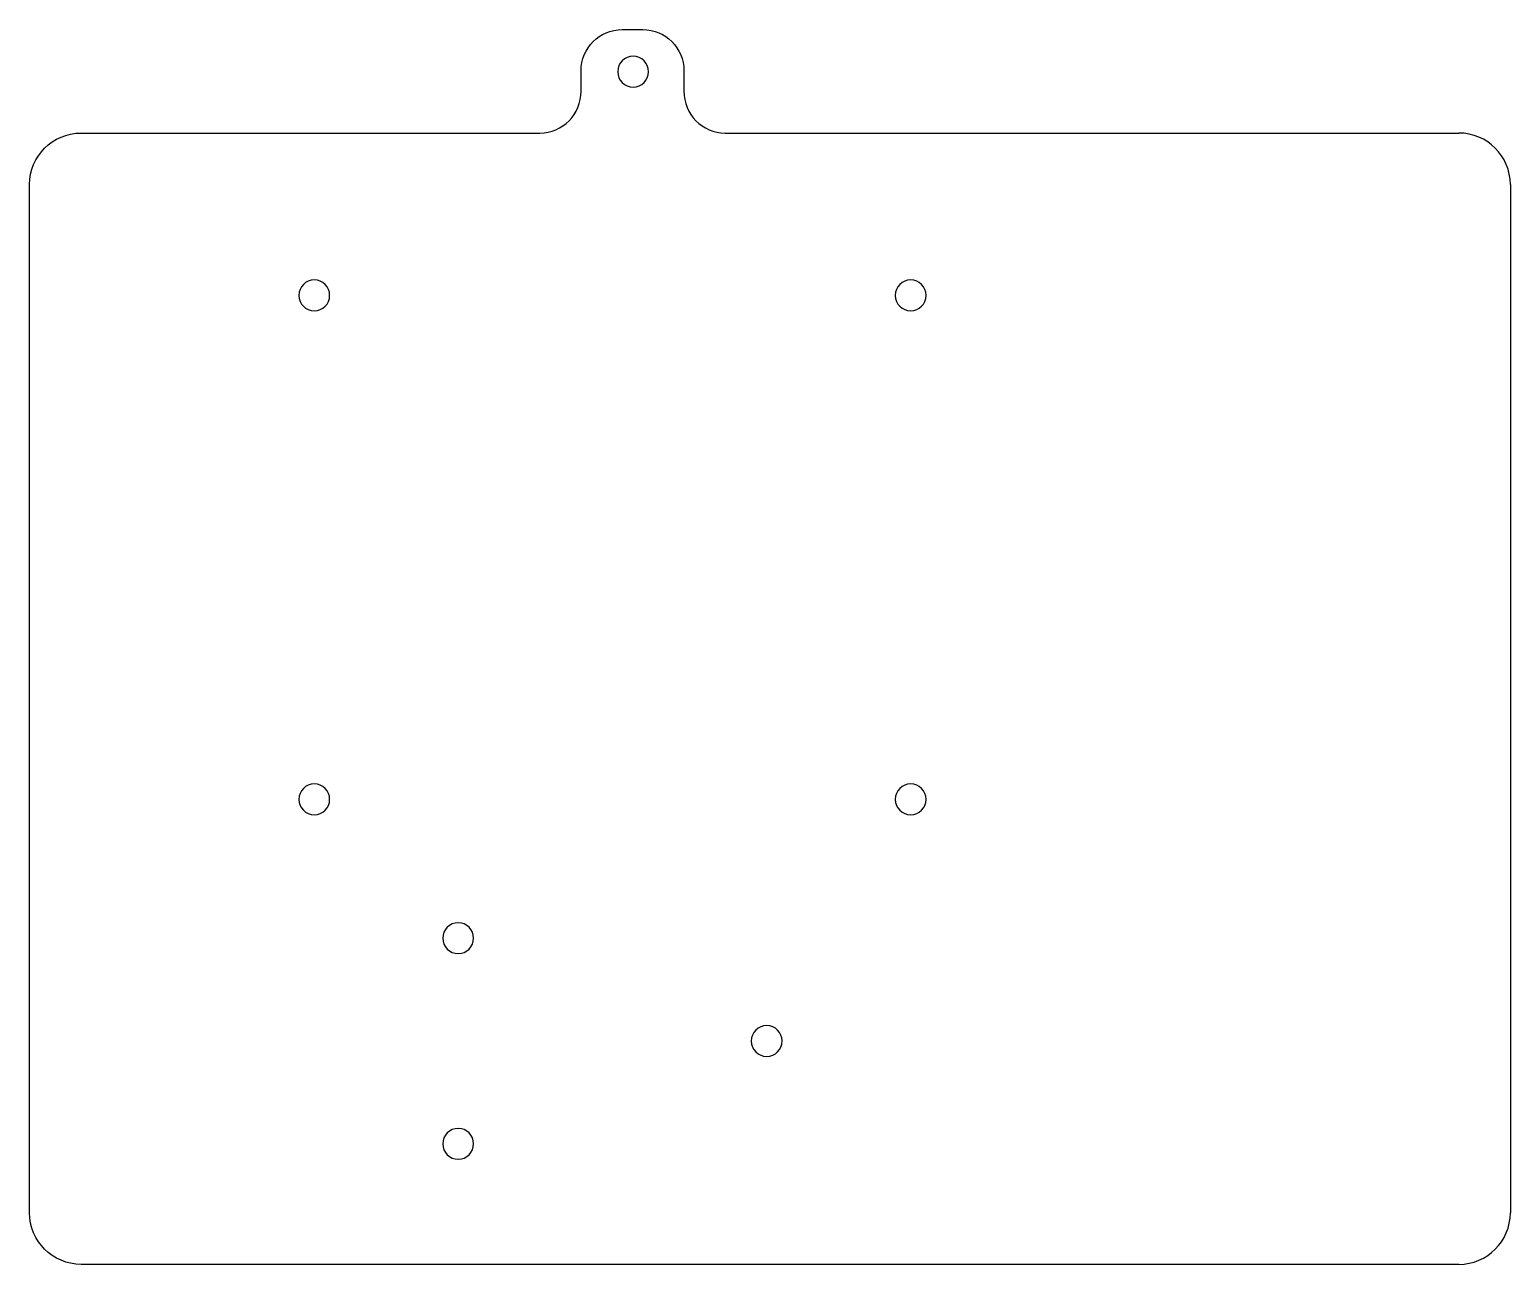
# Model space of a CAD drawing. Header units: millimetres. Extents: x 14 to 158, y 14 to 134.
import ezdxf

# ---------------------------------------------------------------- set-up
doc = ezdxf.new("R2010")
doc.units = ezdxf.units.MM
doc.layers.get('0').update_dxf_attribs({"linetype": 'CONTINUOUS'})

msp = doc.modelspace()

# ---------------------------------------------------------------- linework, layer by layer
for p, q in [((71.72, 134.41), (73.72, 134.41)), ((67.72, 128.41), (67.72, 130.41)), ((77.72, 130.41), (77.72, 128.41)), ((19.09, 124.35), (63.72, 124.35)), ((81.72, 124.35), (153.09, 124.35)), ((14.09, 19.35), (14.09, 119.35)), ((158.09, 119.35), (158.09, 19.35)), ((153.09, 14.35), (19.09, 14.35))]:
    msp.add_line(p, q)
for points in [[(67.72, 130.41), (67.72, 132.62), (69.51, 134.41), (71.72, 134.41)], [(73.72, 134.41), (75.93, 134.41), (77.72, 132.62), (77.72, 130.41)], [(63.72, 124.35), (65.93, 124.35), (67.72, 126.2), (67.72, 128.41)], [(77.72, 128.41), (77.72, 126.2), (79.51, 124.35), (81.72, 124.35)], [(14.09, 119.35), (14.09, 122.11), (16.33, 124.35), (19.09, 124.35)], [(158.09, 119.35), (158.09, 122.11), (155.85, 124.35), (153.09, 124.35)], [(19.09, 14.35), (16.33, 14.35), (14.09, 16.59), (14.09, 19.35)], [(153.09, 14.35), (155.85, 14.35), (158.09, 16.59), (158.09, 19.35)]]:
    msp.add_open_spline(points, degree=3)
for points in [[(71.28, 130.32), (71.28, 131.15), (71.95, 131.82), (73.61, 131.82), (74.28, 131.15), (74.28, 129.49), (73.61, 128.82), (71.95, 128.82), (71.28, 129.49), (71.28, 130.32)], [(41.77, 107.07), (40.95, 107.07), (40.27, 107.74), (40.27, 109.39), (40.95, 110.07), (42.6, 110.07), (43.27, 109.39), (43.27, 107.74), (42.6, 107.07), (41.77, 107.07)], [(99.77, 107.07), (98.95, 107.07), (98.27, 107.74), (98.27, 109.39), (98.95, 110.07), (100.6, 110.07), (101.27, 109.39), (101.27, 107.74), (100.6, 107.07), (99.77, 107.07)], [(41.77, 58.07), (40.95, 58.07), (40.27, 58.74), (40.27, 60.39), (40.95, 61.07), (42.6, 61.07), (43.27, 60.39), (43.27, 58.74), (42.6, 58.07), (41.77, 58.07)], [(99.77, 58.07), (98.95, 58.07), (98.27, 58.74), (98.27, 60.39), (98.95, 61.07), (100.6, 61.07), (101.27, 60.39), (101.27, 58.74), (100.6, 58.07), (99.77, 58.07)], [(57.27, 46.07), (57.27, 45.24), (56.6, 44.57), (54.95, 44.57), (54.27, 45.24), (54.27, 46.89), (54.95, 47.57), (56.6, 47.57), (57.27, 46.89), (57.27, 46.07)], [(87.27, 36.07), (87.27, 35.24), (86.6, 34.57), (84.95, 34.57), (84.27, 35.24), (84.27, 36.89), (84.95, 37.57), (86.6, 37.57), (87.27, 36.89), (87.27, 36.07)], [(57.27, 26.07), (57.27, 25.24), (56.6, 24.57), (54.95, 24.57), (54.27, 25.24), (54.27, 26.89), (54.95, 27.57), (56.6, 27.57), (57.27, 26.89), (57.27, 26.07)]]:
    msp.add_open_spline(points, degree=3, knots=[0, 0, 0, 0, 1, 1, 2, 2, 3, 3, 4, 4, 4, 4])

doc.saveas('drawing.dxf')
